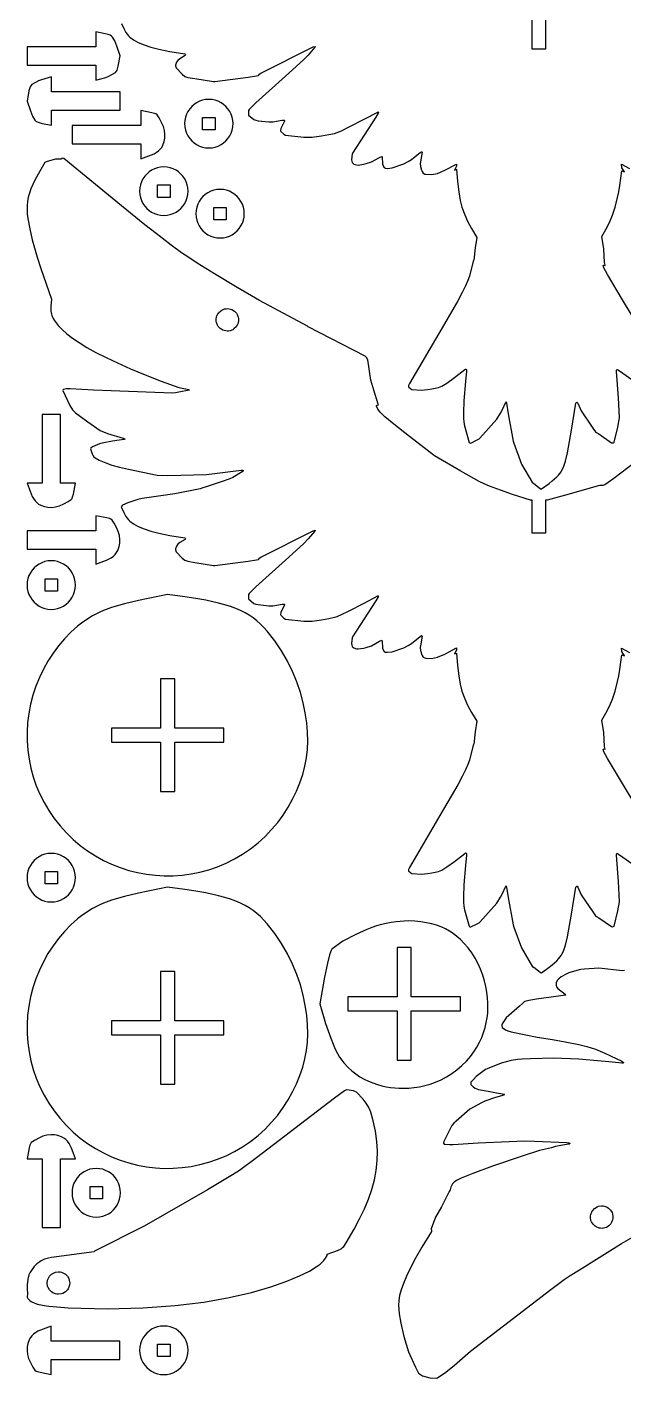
# Model space of a CAD drawing. Header units: millimetres. Extents: x 5 to 593, y 5 to 395.
# Drawn here: x 5 to 111.1, y 5.8 to 245.9 of the extents above; entities that cross this region are included whole.
import ezdxf

# ---------------------------------------------------------------- set-up
doc = ezdxf.new("R2010")
doc.units = ezdxf.units.MM
doc.layers.add('CUT', color=1, linetype='Continuous')

msp = doc.modelspace()

# ---------------------------------------------------------------- linework, layer by layer
at = {"layer": 'CUT'}
for points in [[(97.13, 247.77), (97.13, 241.89), (94.74, 241.89), (94.73, 247.77)], [(21.76, 246.47), (22.17, 245.57), (22.57, 244.88), (23.02, 244.29), (23.29, 244.03), (23.93, 243.55), (24.75, 243.11), (25.81, 242.67), (26.99, 242.27), (28.44, 241.9), (30.36, 241.51), (33.03, 241.06), (33.12, 241.01), (33.17, 240.89), (33.07, 240.77), (32.16, 240.22), (31.82, 239.93), (31.54, 239.61), (31.39, 239.09), (31.4, 238.96), (31.52, 238.59), (32.57, 237.48), (33.05, 237.09), (33.57, 236.91), (34.83, 236.69), (38.11, 236.17), (38.39, 236.17), (44.27, 236.93), (45.79, 237.16), (46.13, 237.25), (46.22, 237.3), (46.17, 237.39), (46.22, 237.45), (46.52, 237.64), (55.86, 242.31), (56.18, 242.42), (56.2, 242.36), (56.15, 242.26), (54.94, 240.88), (54.16, 240.06), (51.54, 237.66), (45.67, 232.37), (44.83, 231.56), (44.48, 231.19), (44.37, 231.02), (44.32, 230.7), (44.37, 230.21), (45.3, 229.41), (45.65, 229.29), (46.04, 229.21), (47.98, 228.99), (48.2, 228.99), (48.69, 229.01), (50.35, 229.28), (50.68, 229.29), (50.73, 229.23), (50.74, 229.12), (50.2, 228.08), (50.1, 227.8), (50.06, 227.42), (50.09, 227.31), (50.65, 226.82), (50.94, 226.63), (54.16, 226.29), (55.65, 226.29), (57.29, 226.52), (58.63, 226.75), (59.65, 226.96), (60.12, 227.11), (60.87, 227.43), (62.14, 228.03), (64.9, 229.46), (67.3, 230.75), (67.41, 230.79), (67.44, 230.71), (67.4, 230.57), (66.99, 229.86), (62.82, 223.46), (62.76, 223.29), (62.67, 222.27), (62.77, 221.78), (63.04, 221.51), (63.55, 221.34), (63.8, 221.33), (64.79, 221.47), (65.28, 221.57), (66.17, 221.89), (67.63, 222.68), (68.04, 222.86), (68.09, 222.78), (68.16, 221.49), (68.39, 220.93), (68.67, 220.77), (69.02, 220.73), (69.86, 220.81), (71.97, 221.55), (72.73, 221.94), (73.31, 222.31), (74.83, 223.54), (75.09, 223.7), (75.16, 223.65), (75.18, 223.59), (74.89, 221.89), (74.87, 221.58), (74.9, 221.05), (75.08, 220.43), (75.19, 220.18), (75.37, 219.89), (75.67, 219.73), (75.84, 219.7), (76.83, 219.64), (77.95, 219.85), (79.21, 220.41), (81.32, 221.5), (81.31, 221.12), (80.94, 220.43), (81.3, 220.59), (81.49, 218.38), (81.71, 216.57), (81.97, 215.04), (82.26, 213.85), (82.75, 212.45), (83.26, 211.33), (83.97, 210.02), (84.92, 208.47), (84.59, 206.6), (84.39, 204.41), (84.3, 204.41), (83.81, 202.32), (83.59, 201.59), (83.29, 200.78), (82.87, 199.83), (82.29, 198.66), (81.51, 197.2), (79.19, 193.12), (72.92, 182.48), (72.79, 182.13), (72.8, 181.92), (73.16, 181.55), (73.36, 181.43), (75.09, 181.32), (76.17, 181.42), (76.93, 181.54), (78.09, 181.78), (78.68, 182.03), (79.6, 182.58), (80.92, 183.55), (82.75, 184.96), (82.91, 185.07), (83.01, 185.06), (83.07, 184.88), (83.06, 184.67), (82.88, 182.83), (82.63, 179.43), (82.54, 177.28), (82.55, 176.33), (82.61, 175.6), (82.73, 174.97), (83.55, 172.03), (83.68, 171.95), (83.84, 171.92), (84.88, 172.41), (85.31, 172.68), (85.97, 173.35), (88.48, 176.15), (89.11, 177.2), (89.47, 177.88), (89.98, 179.05), (90.05, 179.16), (90.14, 179.22), (90.21, 179.01), (90.49, 177.14), (91.38, 172.28), (91.49, 171.88), (92.82, 168.19), (94.83, 164.85), (94.94, 164.79), (95, 164.81), (96.21, 163.81), (96.39, 163.76), (97.74, 164.75), (98.27, 165.18), (99.1, 165.91), (99.41, 166.24), (99.87, 166.82), (100.04, 167.1), (100.29, 167.63), (100.67, 168.71), (101.01, 170.16), (101.75, 174.21), (102.52, 179.01), (102.65, 179.16), (102.73, 179.14), (102.83, 179.02), (103.45, 177.62), (105.49, 174.59), (105.99, 173.92), (106.17, 173.77), (106.58, 173.54), (108.83, 171.98), (108.98, 171.96), (109.15, 171.98), (109.31, 172.08), (109.97, 174.77), (110.23, 176.38), (110.19, 177.63), (110.06, 179.98), (109.72, 184.66), (109.72, 184.81), (109.78, 185), (109.85, 185.01), (110.1, 184.88), (110.84, 184.31), (114.48, 181.79)], [(115.47, 170.38), (109.24, 165.62), (108.25, 164.9), (107.63, 164.48), (107.27, 164.38), (106.92, 164.35), (106.76, 164.4), (106.46, 164.33), (103, 163.3), (100.67, 162.65), (97.43, 161.77), (97.13, 161.77), (97.13, 155.89), (94.74, 155.89), (94.73, 161.77), (94.43, 161.77), (91.25, 162.77), (89.1, 163.52), (87.19, 164.23), (86.2, 164.66), (85.35, 165.07), (82.05, 166.92), (77.39, 169.66), (72.93, 173.08), (70.14, 175.27), (68.57, 176.6), (67.75, 177.4), (67.35, 177.92), (67.1, 178.48), (67.11, 178.6), (67.2, 178.68), (67.44, 178.69), (67.41, 178.84), (66.6, 181.32), (66.09, 183.08), (65.52, 186.7), (65.33, 187.11), (65.08, 187.38), (54.92, 192.58), (54.91, 192.65), (54.85, 192.7), (46.29, 197.24), (42.33, 199.56), (38.28, 202.01), (35.25, 203.88), (33.73, 204.87), (32.44, 205.74), (30.62, 207.07), (27.92, 209.14), (25.9, 210.72), (21.77, 214.06), (11.54, 222.49), (11.19, 222.57), (11.16, 222.53), (11.19, 222.43), (11, 222.39), (10.05, 222.36), (8.59, 221.96), (8.15, 221.75), (7.19, 220.13), (6.44, 218.73), (6.03, 217.88), (5.7, 217.09), (5.43, 216.33), (5.23, 215.59), (5.09, 214.87), (5.02, 214.14), (5, 213.4), (5.04, 212.62), (5.13, 211.8), (5.48, 209.98), (5.93, 208.05), (6.32, 206.62), (6.82, 204.94), (7.47, 202.93), (9.37, 197.49), (9.21, 196.23), (9.22, 195.38), (9.32, 194.85), (9.4, 194.59), (9.65, 194.04), (9.83, 193.75), (10.56, 192.79), (11.24, 192.08), (12.07, 191.34), (13.07, 190.57), (14.25, 189.77), (15.63, 188.92), (17.22, 188.04), (19.03, 187.12), (21.09, 186.15), (23.39, 185.13), (25.97, 184.06), (28.83, 182.94), (31.99, 181.77), (33.45, 181.5), (33.66, 181.44), (33.79, 181.35), (33.78, 181.32), (31.97, 180.94), (31.4, 180.84), (30.87, 180.81), (16.83, 181.29), (12.67, 181.54), (12.03, 181.54), (11.44, 181.42), (11.37, 181.28), (12.63, 178.6), (13.08, 177.85), (13.36, 177.55), (13.63, 177.31), (15.82, 175.68), (18.02, 174.16), (19.27, 173.61), (22.06, 172.78), (22.39, 172.64), (22.36, 172.58), (22.26, 172.55), (21.38, 172.41), (20.21, 172.27), (18.36, 171.9), (17.88, 171.77), (16.64, 171.27), (16.32, 171), (16.27, 170.88), (16.55, 170.03), (16.75, 169.62), (16.87, 169.47), (17.08, 169.29), (17.81, 168.89), (19, 168.38), (20.07, 168.01), (21.42, 167.64), (23.05, 167.26), (28.11, 166.19), (30.01, 166.18), (36.9, 166.35), (43.05, 167.09), (43.3, 167.1), (43.4, 167.02), (43.37, 166.93), (42.15, 166.16), (41.57, 165.82), (41.02, 165.56), (39.64, 165.06), (36.82, 164.12), (36.24, 163.96), (35.74, 163.78), (31.25, 162.9), (25.43, 162.04), (24.69, 161.86), (22.93, 161.32), (21.99, 160.87), (21.9, 160.81), (21.75, 160.57), (21.76, 160.47), (22.17, 159.57), (22.57, 158.88), (23.02, 158.29), (23.29, 158.03), (23.93, 157.55), (24.75, 157.11), (25.81, 156.67), (26.99, 156.27), (28.44, 155.9), (30.36, 155.51), (33.03, 155.06), (33.12, 155.01), (33.17, 154.89), (33.07, 154.77), (32.16, 154.22), (31.82, 153.93), (31.54, 153.61), (31.39, 153.09), (31.4, 152.96), (31.52, 152.59), (32.57, 151.48), (33.05, 151.09), (33.57, 150.91), (34.83, 150.69), (38.11, 150.17), (38.39, 150.17), (44.27, 150.93), (45.79, 151.16), (46.13, 151.25), (46.22, 151.3), (46.17, 151.39), (46.22, 151.45), (46.52, 151.64), (55.86, 156.31), (56.18, 156.42), (56.2, 156.36), (56.15, 156.26), (54.94, 154.88), (54.16, 154.06), (51.54, 151.66), (45.67, 146.37), (44.83, 145.56), (44.48, 145.19), (44.37, 145.02), (44.32, 144.7), (44.37, 144.21), (45.3, 143.41), (45.65, 143.29), (46.04, 143.21), (47.98, 142.99), (48.2, 142.99), (48.69, 143.01), (50.35, 143.28), (50.68, 143.29), (50.73, 143.23), (50.74, 143.12), (50.2, 142.08), (50.1, 141.8), (50.06, 141.42), (50.09, 141.31), (50.65, 140.82), (50.94, 140.63), (54.16, 140.29), (55.65, 140.29), (57.29, 140.52), (58.63, 140.75), (59.65, 140.96), (60.12, 141.11), (60.87, 141.43), (62.14, 142.03), (64.9, 143.46), (67.3, 144.75), (67.41, 144.79), (67.44, 144.71), (67.4, 144.57), (66.99, 143.86), (62.82, 137.46), (62.76, 137.29), (62.67, 136.27), (62.77, 135.78), (63.04, 135.51), (63.55, 135.34), (63.8, 135.33), (64.79, 135.47), (65.28, 135.57), (66.17, 135.89), (67.63, 136.68), (68.04, 136.86), (68.09, 136.78), (68.16, 135.49), (68.39, 134.93), (68.67, 134.77), (69.02, 134.73), (69.86, 134.81), (71.97, 135.55), (72.73, 135.94), (73.31, 136.31), (74.83, 137.54), (75.09, 137.7), (75.16, 137.65), (75.18, 137.59), (74.89, 135.89), (74.87, 135.58), (74.9, 135.05), (75.08, 134.43), (75.19, 134.18), (75.37, 133.89), (75.67, 133.73), (75.84, 133.7), (76.83, 133.64), (77.95, 133.85), (79.21, 134.41), (81.32, 135.5), (81.31, 135.12), (80.94, 134.43), (81.3, 134.59), (81.49, 132.38), (81.71, 130.57), (81.97, 129.04), (82.26, 127.85), (82.75, 126.45), (83.26, 125.33), (83.97, 124.02), (84.92, 122.47), (84.59, 120.6), (84.39, 118.41), (84.3, 118.41), (83.81, 116.32), (83.59, 115.59), (83.29, 114.78), (82.87, 113.83), (82.29, 112.66), (81.51, 111.2), (79.19, 107.12), (72.92, 96.48), (72.79, 96.13), (72.8, 95.92), (73.16, 95.55), (73.36, 95.43), (75.09, 95.32), (76.17, 95.42), (76.93, 95.54), (78.09, 95.78), (78.68, 96.03), (79.6, 96.58), (80.92, 97.55), (82.75, 98.96), (82.91, 99.07), (83.01, 99.06), (83.07, 98.88), (83.06, 98.67), (82.88, 96.83), (82.63, 93.43), (82.54, 91.28), (82.55, 90.33), (82.61, 89.6), (82.73, 88.97), (83.55, 86.03), (83.68, 85.95), (83.84, 85.92), (84.88, 86.41), (85.31, 86.68), (85.97, 87.35), (88.48, 90.15), (89.11, 91.2), (89.47, 91.88), (89.98, 93.05), (90.05, 93.16), (90.14, 93.22), (90.21, 93.01), (90.49, 91.14), (91.38, 86.28), (91.49, 85.88), (92.82, 82.19), (94.83, 78.85), (94.94, 78.79), (95, 78.81), (96.21, 77.81), (96.39, 77.76), (97.74, 78.75), (98.27, 79.18), (99.1, 79.91), (99.41, 80.24), (99.87, 80.82), (100.04, 81.1), (100.29, 81.63), (100.67, 82.71), (101.01, 84.16), (101.75, 88.21), (102.52, 93.01), (102.65, 93.16), (102.73, 93.14), (102.83, 93.02), (103.45, 91.62), (105.49, 88.59), (105.99, 87.92), (106.17, 87.77), (106.58, 87.54), (108.83, 85.98), (108.98, 85.96), (109.15, 85.98), (109.31, 86.08), (109.97, 88.77), (110.23, 90.38), (110.19, 91.63), (110.06, 93.98), (109.72, 98.66), (109.72, 98.81), (109.78, 99), (109.85, 99.01), (110.1, 98.88), (110.84, 98.31), (114.48, 95.79)], [(119.86, 182.38), (110.81, 197.39), (108.14, 201.88), (107.43, 203.17), (107.43, 203.32), (107.38, 203.51), (107.46, 203.47), (107.45, 203.54), (107.49, 203.56), (107.69, 203.49), (107.71, 203.54), (107.61, 203.98), (107.45, 206.45), (107.11, 208.65), (107.82, 209.89), (108.48, 211.13), (109.03, 212.41), (109.51, 213.84), (109.93, 215.56), (110.12, 216.56), (110.31, 217.67), (110.66, 220.31), (111.12, 220.09), (110.65, 220.85), (110.63, 221.48), (112.04, 220.71)], [(119.86, 96.38), (110.81, 111.39), (108.14, 115.88), (107.43, 117.17), (107.43, 117.32), (107.38, 117.51), (107.46, 117.47), (107.45, 117.54), (107.49, 117.56), (107.69, 117.49), (107.71, 117.54), (107.61, 117.98), (107.45, 120.45), (107.11, 122.65), (107.82, 123.89), (108.48, 125.13), (109.03, 126.41), (109.51, 127.84), (109.93, 129.56), (110.12, 130.56), (110.31, 131.67), (110.66, 134.31), (111.12, 134.09), (110.65, 134.85), (110.63, 135.48), (112.04, 134.71)], [(111.15, 78.18), (110.81, 78.15), (106.56, 78.6), (104.01, 78.44), (103.36, 78.38), (103.12, 78.28), (101.26, 77.76), (100.79, 77.54), (99.92, 77.07), (99.47, 76.71), (99.26, 76.44), (99.02, 76.03), (99, 75.52), (99.04, 75.28), (99.32, 74.97), (100.63, 73.98), (100.72, 73.88), (100.69, 73.78), (99.41, 73.63), (95.49, 73.08), (94.16, 72.87), (93.44, 72.7), (93.3, 72.62), (93.05, 72.33), (92.5, 71.87), (90.14, 69.74), (89.42, 68.69), (89.38, 68.59), (89.35, 68.34), (89.43, 68.07), (90.03, 67.65), (90.41, 67.46), (91.03, 67.29), (95.62, 66.31), (98.37, 65.89), (100.58, 65.48), (103.05, 65.01), (104.47, 64.68), (106, 64.2), (107.67, 63.51), (110.7, 62.06), (110.96, 61.85), (110.99, 61.78), (110.86, 61.72), (110.66, 61.71), (109.03, 61.9), (103.01, 62.4), (98.52, 62.59), (94.46, 62.51), (92.97, 62.45), (92.11, 62.38), (91.02, 62.18), (89.25, 61.7), (86.74, 60.71), (86.48, 60.57), (84.82, 59.34), (84.3, 58.8), (83.87, 58.31), (83.83, 58.2), (83.82, 57.93), (84.3, 57.43), (84.59, 57.24), (85.22, 57.04), (86.9, 56.71), (88.4, 56.42), (89.48, 56.29), (89.75, 56.19), (89.83, 56.16), (89.84, 56.12), (89.7, 56.05), (88.2, 55.6), (86.34, 54.96), (85.72, 54.65), (83.68, 53.55), (81.22, 51.42), (80.83, 51.04), (80.49, 50.65), (79.02, 47.8), (78.98, 47.48), (79.08, 47.33), (80.08, 47.26), (80.72, 47.25), (85.14, 47.55), (90.63, 47.82), (93.36, 47.91), (95.17, 47.87), (100.93, 47.61), (101.26, 47.56), (101.41, 47.47), (101.44, 47.41), (101.34, 47.34), (101.15, 47.29), (98.88, 46.88), (98.16, 46.66), (96.04, 46.2), (93.13, 45.23), (87.71, 43.39), (84.22, 42.13), (82.12, 41.28), (81.32, 40.87), (80.86, 40.55), (80.61, 40.26), (80.42, 39.92), (80.3, 39.66), (80.19, 39.23), (80.02, 38.88), (78.62, 36.2), (77.59, 34.34), (76.82, 32.26), (76.8, 32.15), (76.83, 32.07), (76.85, 31.81), (75.14, 28.99), (74.03, 27.04), (73.12, 25.34), (72.4, 23.86), (71.86, 22.58), (71.46, 21.45), (71.2, 20.45), (71.05, 19.55), (71, 18.72), (71.03, 17.92), (71.12, 17.14), (71.42, 15.52), (71.96, 13.15), (72.35, 11.75), (72.8, 10.42), (73.35, 9.08), (74.01, 7.67), (74.55, 6.62), (75.26, 6.15), (76.57, 5.8), (77.74, 5.76), (77.9, 5.81), (79.43, 6.79), (80.95, 8.03), (83.79, 10.51), (98.05, 21.48), (100.42, 23.27), (101.47, 24), (103.16, 24.96), (110.63, 29.68), (112.66, 30.84)]]:
    msp.add_lwpolyline(points, dxfattribs=at)
for points in [[(17.21, 239.07), (17.21, 236.4), (18.98, 236.91), (19.53, 237.11), (20.7, 237.79), (20.9, 238), (21.02, 238.2), (21.21, 238.88), (21.56, 240.75), (20.96, 242.45), (20.57, 243.39), (20.18, 244.07), (20.01, 244.25), (19.78, 244.4), (19.43, 244.54), (18.9, 244.67), (17.21, 245), (17.21, 242.33), (5, 242.33), (5, 239.07)], [(9.35, 234.33), (9.35, 237), (7.58, 236.49), (7.03, 236.29), (5.86, 235.61), (5.66, 235.4), (5.54, 235.2), (5.34, 234.52), (5, 232.65), (5.59, 230.95), (5.99, 230.01), (6.38, 229.33), (6.55, 229.15), (6.78, 229), (7.13, 228.86), (7.66, 228.73), (9.35, 228.4), (9.35, 231.07), (21.56, 231.07), (21.56, 234.33)], [(33.04, 228.09), (33.15, 227.53), (33.34, 227), (33.59, 226.5), (33.9, 226.04), (34.26, 225.63), (34.67, 225.26), (35.13, 224.95), (35.63, 224.7), (36.16, 224.51), (36.72, 224.4), (37.3, 224.36), (37.88, 224.4), (38.44, 224.51), (38.97, 224.7), (39.47, 224.95), (39.93, 225.26), (40.34, 225.63), (40.7, 226.04), (41.01, 226.5), (41.26, 227), (41.45, 227.53), (41.56, 228.09), (41.6, 228.68), (41.56, 229.27), (41.45, 229.83), (41.26, 230.36), (41.01, 230.86), (40.7, 231.32), (40.34, 231.73), (39.93, 232.1), (39.47, 232.41), (38.97, 232.66), (38.44, 232.85), (37.88, 232.96), (37.3, 233), (36.72, 232.96), (36.16, 232.85), (35.63, 232.66), (35.13, 232.41), (34.67, 232.1), (34.26, 231.73), (33.9, 231.32), (33.59, 230.86), (33.34, 230.36), (33.15, 229.83), (33.04, 229.27), (33, 228.68)], [(25.21, 225.07), (25.21, 222.4), (27.12, 223.12), (27.57, 223.32), (27.95, 223.53), (28.35, 223.83), (28.65, 224.12), (28.92, 224.46), (29.14, 224.85), (29.38, 225.53), (29.48, 226.12), (29.51, 226.79), (29.42, 227.47), (29.22, 228.17), (28.91, 228.91), (28.47, 229.69), (28.11, 230.24), (27.91, 230.4), (27.64, 230.5), (27.15, 230.63), (25.21, 231), (25.21, 228.33), (13, 228.33), (13, 225.07)], [(38.4, 229.78), (38.4, 227.58), (36.2, 227.58), (36.2, 229.78)], [(33.56, 217.27), (33.45, 217.83), (33.26, 218.36), (33.01, 218.86), (32.7, 219.32), (32.34, 219.73), (31.93, 220.1), (31.47, 220.41), (30.97, 220.66), (30.44, 220.85), (29.88, 220.96), (29.3, 221), (28.72, 220.96), (28.16, 220.85), (27.63, 220.66), (27.13, 220.41), (26.67, 220.1), (26.26, 219.73), (25.9, 219.32), (25.59, 218.86), (25.34, 218.36), (25.15, 217.83), (25.04, 217.27), (25, 216.68), (25.04, 216.09), (25.15, 215.53), (25.34, 215), (25.59, 214.5), (25.9, 214.04), (26.26, 213.63), (26.67, 213.26), (27.13, 212.95), (27.63, 212.7), (28.16, 212.51), (28.72, 212.4), (29.3, 212.36), (29.88, 212.4), (30.44, 212.51), (30.97, 212.7), (31.47, 212.95), (31.93, 213.26), (32.34, 213.63), (32.7, 214.04), (33.01, 214.5), (33.26, 215), (33.45, 215.53), (33.56, 216.09), (33.6, 216.68)], [(30.4, 217.78), (30.4, 215.58), (28.2, 215.58), (28.2, 217.78)], [(35.04, 212.09), (35.15, 211.53), (35.34, 211), (35.59, 210.5), (35.9, 210.04), (36.26, 209.63), (36.67, 209.26), (37.13, 208.95), (37.63, 208.7), (38.16, 208.51), (38.72, 208.4), (39.3, 208.36), (39.88, 208.4), (40.44, 208.51), (40.97, 208.7), (41.47, 208.95), (41.93, 209.26), (42.34, 209.63), (42.7, 210.04), (43.01, 210.5), (43.26, 211), (43.45, 211.53), (43.56, 212.09), (43.6, 212.68), (43.56, 213.27), (43.45, 213.83), (43.26, 214.36), (43.01, 214.86), (42.7, 215.32), (42.34, 215.73), (41.93, 216.1), (41.47, 216.41), (40.97, 216.66), (40.44, 216.85), (39.88, 216.96), (39.3, 217), (38.72, 216.96), (38.16, 216.85), (37.63, 216.66), (37.13, 216.41), (36.67, 216.1), (36.26, 215.73), (35.9, 215.32), (35.59, 214.86), (35.34, 214.36), (35.15, 213.83), (35.04, 213.27), (35, 212.68)], [(40.4, 213.78), (40.4, 211.58), (38.2, 211.58), (38.2, 213.78)], [(39.04, 195.07), (39.41, 195.43), (39.62, 195.56), (40.1, 195.75), (40.37, 195.8), (40.64, 195.81), (41.17, 195.73), (41.41, 195.64), (41.85, 195.37), (42.2, 195), (42.34, 194.78), (42.53, 194.3), (42.58, 194.04), (42.59, 193.77), (42.51, 193.24), (42.41, 192.99), (42.14, 192.55), (41.77, 192.2), (41.56, 192.06), (41.08, 191.87), (40.81, 191.83), (40.54, 191.81), (40.01, 191.9), (39.77, 191.99), (39.33, 192.26), (38.98, 192.63), (38.84, 192.85), (38.65, 193.33), (38.6, 193.59), (38.59, 193.86), (38.67, 194.39), (38.77, 194.64)], [(7.67, 164.79), (5, 164.79), (5.72, 162.88), (5.92, 162.43), (6.13, 162.05), (6.43, 161.65), (6.72, 161.35), (7.06, 161.08), (7.45, 160.86), (8.13, 160.62), (8.71, 160.52), (9.38, 160.49), (10.07, 160.58), (10.77, 160.78), (11.51, 161.09), (12.29, 161.53), (12.84, 161.89), (13, 162.09), (13.1, 162.36), (13.23, 162.85), (13.6, 164.79), (10.93, 164.79), (10.93, 177), (7.67, 177)], [(17.21, 153.07), (17.21, 150.4), (19.12, 151.12), (19.57, 151.32), (19.95, 151.53), (20.35, 151.83), (20.65, 152.12), (20.92, 152.46), (21.14, 152.85), (21.38, 153.53), (21.48, 154.12), (21.51, 154.79), (21.42, 155.47), (21.22, 156.17), (20.91, 156.91), (20.47, 157.69), (20.11, 158.24), (19.91, 158.4), (19.64, 158.5), (19.15, 158.63), (17.21, 159), (17.21, 156.33), (5, 156.33), (5, 153.07)], [(13.56, 147.27), (13.45, 147.83), (13.26, 148.36), (13.01, 148.86), (12.7, 149.32), (12.34, 149.73), (11.93, 150.1), (11.47, 150.41), (10.97, 150.66), (10.44, 150.85), (9.88, 150.96), (9.3, 151), (8.72, 150.96), (8.16, 150.85), (7.63, 150.66), (7.13, 150.41), (6.67, 150.1), (6.26, 149.73), (5.9, 149.32), (5.59, 148.86), (5.34, 148.36), (5.15, 147.83), (5.04, 147.27), (5, 146.68), (5.04, 146.09), (5.15, 145.53), (5.34, 145), (5.59, 144.5), (5.9, 144.04), (6.26, 143.63), (6.67, 143.26), (7.13, 142.95), (7.63, 142.7), (8.16, 142.51), (8.72, 142.4), (9.3, 142.36), (9.88, 142.4), (10.44, 142.51), (10.97, 142.7), (11.47, 142.95), (11.93, 143.26), (12.34, 143.63), (12.7, 144.04), (13.01, 144.5), (13.26, 145), (13.45, 145.53), (13.56, 146.09), (13.6, 146.68)], [(10.4, 147.78), (10.4, 145.58), (8.2, 145.58), (8.2, 147.78)], [(29.97, 145), (24.83, 143.95), (22.32, 143.35), (19.99, 142.68), (18.59, 142.16), (17.92, 141.87), (16.61, 141.19), (15.96, 140.8), (14.66, 139.88), (13.99, 139.35), (12.79, 138.28), (11.65, 137.12), (10.6, 135.88), (9.62, 134.56), (8.72, 133.18), (7.91, 131.73), (7.19, 130.24), (6.56, 128.69), (6.04, 127.11), (5.61, 125.49), (5.3, 123.85), (5.09, 122.18), (5, 120.57), (5.01, 118.95), (5.13, 117.33), (5.36, 115.73), (5.69, 114.14), (6.12, 112.57), (6.65, 111.02), (7.29, 109.51), (8.03, 108.04), (8.87, 106.61), (9.82, 105.22), (10.86, 103.89), (11.99, 102.63), (13.19, 101.47), (14.45, 100.4), (15.77, 99.42), (17.14, 98.53), (18.56, 97.75), (20.02, 97.06), (21.52, 96.46), (23.06, 95.97), (24.62, 95.58), (26.2, 95.29), (27.8, 95.1), (29.37, 95.02), (30.96, 95.03), (32.55, 95.15), (34.14, 95.36), (35.72, 95.68), (37.29, 96.1), (38.84, 96.63), (40.36, 97.26), (41.84, 98), (43.29, 98.84), (44.69, 99.79), (46.04, 100.86), (47.29, 101.99), (48.45, 103.21), (49.53, 104.48), (50.51, 105.81), (51.4, 107.19), (52.19, 108.61), (52.89, 110.06), (53.48, 111.53), (53.98, 113.01), (54.36, 114.49), (54.65, 115.96), (54.82, 117.43), (54.89, 118.93), (54.85, 120.53), (54.7, 122.22), (54.44, 123.97), (54.06, 125.77), (53.56, 127.61), (52.93, 129.47), (52.16, 131.33), (51.26, 133.17), (50.21, 134.99), (49.01, 136.76), (47.67, 138.46), (47.07, 139.13), (46.46, 139.75), (45.83, 140.32), (45.17, 140.84), (44.47, 141.31), (43.73, 141.75), (42.94, 142.15), (42.08, 142.52), (41.15, 142.86), (40.14, 143.17), (39.03, 143.47), (36.74, 143.97), (35, 144.28), (33.05, 144.58)], [(39.99, 118.75), (39.99, 121.25), (31.24, 121.25), (31.24, 130), (28.74, 130), (28.74, 121.25), (19.99, 121.25), (19.99, 118.75), (28.74, 118.75), (28.74, 110), (31.24, 110), (31.24, 118.75)], [(13.56, 95.27), (13.45, 95.83), (13.26, 96.36), (13.01, 96.86), (12.7, 97.32), (12.34, 97.73), (11.93, 98.1), (11.47, 98.41), (10.97, 98.66), (10.44, 98.85), (9.88, 98.96), (9.3, 99), (8.72, 98.96), (8.16, 98.85), (7.63, 98.66), (7.13, 98.41), (6.67, 98.1), (6.26, 97.73), (5.9, 97.32), (5.59, 96.86), (5.34, 96.36), (5.15, 95.83), (5.04, 95.27), (5, 94.68), (5.04, 94.09), (5.15, 93.53), (5.34, 93), (5.59, 92.5), (5.9, 92.04), (6.26, 91.63), (6.67, 91.26), (7.13, 90.95), (7.63, 90.7), (8.16, 90.51), (8.72, 90.4), (9.3, 90.36), (9.88, 90.4), (10.44, 90.51), (10.97, 90.7), (11.47, 90.95), (11.93, 91.26), (12.34, 91.63), (12.7, 92.04), (13.01, 92.5), (13.26, 93), (13.45, 93.53), (13.56, 94.09), (13.6, 94.68)], [(10.4, 95.78), (10.4, 93.58), (8.2, 93.58), (8.2, 95.78)], [(29.97, 93), (24.83, 91.95), (22.32, 91.35), (19.99, 90.68), (18.59, 90.16), (17.92, 89.87), (16.61, 89.19), (15.96, 88.8), (14.66, 87.88), (13.99, 87.35), (12.79, 86.28), (11.65, 85.12), (10.6, 83.88), (9.62, 82.56), (8.72, 81.18), (7.91, 79.73), (7.19, 78.24), (6.56, 76.69), (6.04, 75.11), (5.61, 73.49), (5.3, 71.85), (5.09, 70.18), (5, 68.57), (5.01, 66.95), (5.13, 65.33), (5.36, 63.73), (5.69, 62.14), (6.12, 60.57), (6.65, 59.02), (7.29, 57.51), (8.03, 56.04), (8.87, 54.61), (9.82, 53.22), (10.86, 51.89), (11.99, 50.63), (13.19, 49.47), (14.45, 48.4), (15.77, 47.42), (17.14, 46.53), (18.56, 45.75), (20.02, 45.06), (21.52, 44.46), (23.06, 43.97), (24.62, 43.58), (26.2, 43.29), (27.8, 43.1), (29.37, 43.02), (30.96, 43.03), (32.55, 43.15), (34.14, 43.36), (35.72, 43.68), (37.29, 44.1), (38.84, 44.63), (40.36, 45.26), (41.84, 46), (43.29, 46.84), (44.69, 47.79), (46.04, 48.86), (47.29, 49.99), (48.45, 51.21), (49.53, 52.48), (50.51, 53.81), (51.4, 55.19), (52.19, 56.61), (52.89, 58.06), (53.48, 59.53), (53.98, 61.01), (54.36, 62.49), (54.65, 63.96), (54.82, 65.43), (54.89, 66.93), (54.85, 68.53), (54.7, 70.22), (54.44, 71.97), (54.06, 73.77), (53.56, 75.61), (52.93, 77.47), (52.16, 79.33), (51.26, 81.17), (50.21, 82.99), (49.01, 84.76), (47.67, 86.46), (47.07, 87.13), (46.46, 87.75), (45.83, 88.32), (45.17, 88.84), (44.47, 89.31), (43.73, 89.75), (42.94, 90.15), (42.08, 90.52), (41.15, 90.86), (40.14, 91.17), (39.03, 91.47), (36.74, 91.97), (35, 92.28), (33.05, 92.58)], [(57, 72.25), (58.05, 68.78), (58.96, 66.15), (59.38, 65.1), (59.77, 64.21), (60.15, 63.45), (60.53, 62.8), (60.9, 62.24), (61.27, 61.76), (62.04, 60.94), (62.71, 60.33), (63.42, 59.79), (64.15, 59.31), (64.9, 58.88), (65.67, 58.51), (66.45, 58.19), (67.24, 57.92), (68.03, 57.7), (68.81, 57.53), (69.59, 57.4), (71.12, 57.26), (71.97, 57.25), (72.85, 57.28), (73.76, 57.37), (74.7, 57.52), (75.66, 57.73), (76.62, 58), (77.59, 58.35), (78.56, 58.77), (79.52, 59.27), (80.46, 59.85), (81.38, 60.52), (82.27, 61.28), (83.06, 62.07), (83.76, 62.88), (84.38, 63.71), (84.92, 64.57), (85.38, 65.43), (85.78, 66.3), (86.11, 67.18), (86.38, 68.05), (86.59, 68.92), (86.74, 69.78), (86.84, 70.62), (86.89, 71.44), (86.89, 72.38), (86.83, 73.35), (86.71, 74.34), (86.53, 75.35), (86.28, 76.36), (85.96, 77.38), (85.58, 78.39), (85.13, 79.39), (84.61, 80.36), (84.01, 81.3), (83.35, 82.2), (82.61, 83.06), (82, 83.67), (81.37, 84.23), (80.72, 84.73), (80.04, 85.18), (79.32, 85.58), (78.56, 85.92), (77.76, 86.22), (76.89, 86.47), (75.96, 86.67), (74.97, 86.82), (73.89, 86.93), (72.74, 87), (70.59, 86.83), (69.67, 86.71), (68.8, 86.55), (67.95, 86.35), (67.11, 86.1), (66.26, 85.81), (65.37, 85.46), (63.43, 84.56), (61.11, 83.38), (59.79, 82.47), (59.31, 82.1), (59.18, 81.96), (59.05, 81.75), (58.91, 81.43), (58.76, 80.98), (58.38, 79.49), (57.87, 77.02)], [(82, 71.01), (82, 73.51), (73.25, 73.51), (73.25, 82.26), (70.75, 82.26), (70.75, 73.51), (62, 73.51), (62, 71.01), (70.75, 71.01), (70.75, 62.26), (73.25, 62.26), (73.25, 71.01)], [(39.99, 66.75), (39.99, 69.25), (31.24, 69.25), (31.24, 78), (28.74, 78), (28.74, 69.25), (19.99, 69.25), (19.99, 66.75), (28.74, 66.75), (28.74, 58), (31.24, 58), (31.24, 66.75)], [(58.31, 27.78), (60.14, 28.43), (60.78, 28.73), (61.07, 28.94), (61.28, 29.14), (61.72, 29.8), (63.11, 32.23), (64.08, 34.07), (64.93, 35.84), (65.65, 37.57), (66.25, 39.27), (66.71, 40.96), (67.04, 42.64), (67.23, 44.33), (67.27, 46.05), (67.17, 47.8), (66.92, 49.61), (66.52, 51.48), (66.06, 53.02), (65.71, 53.85), (65.27, 54.6), (64.71, 55.34), (63.54, 56.56), (62.99, 56.81), (61.81, 57), (61.73, 56.99), (61.4, 56.78), (59.62, 55.48), (45.77, 44.9), (42.72, 42.65), (41.48, 41.85), (37.08, 39.23), (25.8, 32.72), (17, 28.3), (16.92, 28.18), (9.33, 27.18), (8.8, 27.06), (8.13, 26.85), (7.53, 26.59), (7.25, 26.43), (6.73, 26.05), (6.25, 25.57), (5.71, 24.81), (5.52, 24.46), (5.35, 24.07), (5.14, 23.32), (5.02, 22.29), (5, 21.87), (5.1, 20.54), (5.04, 20.28), (5.04, 20.15), (5.12, 19.9), (5.5, 19.53), (5.74, 19.35), (6.39, 19.04), (6.84, 18.89), (8.07, 18.64), (8.88, 18.52), (10.99, 18.33), (12.32, 18.25), (19.26, 18.07), (25.58, 18.21), (31.29, 18.63), (36.41, 19.26), (40.94, 20.06), (44.9, 20.98), (48.29, 21.96), (51.13, 22.96), (53.41, 23.91), (55.16, 24.77), (56.39, 25.49), (57.1, 26.01), (57.75, 26.67), (58.17, 27.25), (58.3, 27.56)], [(10.93, 44.7), (13.6, 44.7), (12.88, 46.62), (12.68, 47.06), (12.47, 47.44), (12.17, 47.84), (11.88, 48.15), (11.54, 48.41), (11.15, 48.63), (10.47, 48.87), (9.88, 48.98), (9.21, 49), (8.53, 48.91), (7.83, 48.72), (7.09, 48.4), (6.31, 47.96), (5.76, 47.61), (5.6, 47.4), (5.5, 47.13), (5.37, 46.64), (5, 44.7), (7.67, 44.7), (7.67, 32.49), (10.93, 32.49)], [(21.56, 39.27), (21.45, 39.83), (21.26, 40.36), (21.01, 40.86), (20.7, 41.32), (20.34, 41.73), (19.93, 42.1), (19.47, 42.41), (18.97, 42.66), (18.44, 42.85), (17.88, 42.96), (17.3, 43), (16.72, 42.96), (16.16, 42.85), (15.63, 42.66), (15.13, 42.41), (14.67, 42.1), (14.26, 41.73), (13.9, 41.32), (13.59, 40.86), (13.34, 40.36), (13.15, 39.83), (13.04, 39.27), (13, 38.68), (13.04, 38.09), (13.15, 37.53), (13.34, 37), (13.59, 36.5), (13.9, 36.04), (14.26, 35.63), (14.67, 35.26), (15.13, 34.95), (15.63, 34.7), (16.16, 34.51), (16.72, 34.4), (17.3, 34.36), (17.88, 34.4), (18.44, 34.51), (18.97, 34.7), (19.47, 34.95), (19.93, 35.26), (20.34, 35.63), (20.7, 36.04), (21.01, 36.5), (21.26, 37), (21.45, 37.53), (21.56, 38.09), (21.6, 38.68)], [(18.4, 39.78), (18.4, 37.58), (16.2, 37.58), (16.2, 39.78)], [(105.35, 35.32), (105.49, 35.53), (105.84, 35.9), (106.28, 36.17), (106.53, 36.27), (107.06, 36.35), (107.33, 36.34), (107.59, 36.29), (108.07, 36.1), (108.29, 35.96), (108.66, 35.61), (108.93, 35.17), (109.02, 34.93), (109.1, 34.4), (109.09, 34.13), (109.04, 33.86), (108.85, 33.38), (108.71, 33.17), (108.36, 32.8), (107.93, 32.53), (107.68, 32.43), (107.15, 32.35), (106.88, 32.36), (106.62, 32.41), (106.14, 32.6), (105.92, 32.74), (105.55, 33.09), (105.28, 33.53), (105.19, 33.77), (105.1, 34.3), (105.12, 34.57), (105.16, 34.84)], [(8.59, 22.64), (8.66, 23.17), (8.86, 23.65), (9, 23.86), (9.36, 24.22), (9.81, 24.48), (10.05, 24.57), (10.59, 24.64), (10.86, 24.62), (11.12, 24.57), (11.6, 24.36), (11.81, 24.22), (12.17, 23.86), (12.43, 23.42), (12.51, 23.17), (12.59, 22.64), (12.57, 22.37), (12.51, 22.1), (12.31, 21.63), (12.17, 21.41), (11.81, 21.05), (11.36, 20.79), (11.12, 20.71), (10.59, 20.64), (10.31, 20.65), (10.05, 20.71), (9.58, 20.91), (9.36, 21.05), (9, 21.41), (8.74, 21.86), (8.66, 22.1)], [(9.3, 12.33), (9.3, 15), (7.38, 14.28), (6.94, 14.08), (6.56, 13.87), (6.16, 13.57), (5.85, 13.28), (5.59, 12.94), (5.37, 12.55), (5.13, 11.87), (5.02, 11.29), (5, 10.62), (5.09, 9.93), (5.28, 9.23), (5.6, 8.49), (6.04, 7.71), (6.39, 7.16), (6.6, 7), (6.87, 6.9), (7.36, 6.77), (9.3, 6.4), (9.3, 9.07), (21.51, 9.07), (21.51, 12.33)], [(25.04, 10.09), (25.15, 9.53), (25.34, 9), (25.59, 8.5), (25.9, 8.04), (26.26, 7.63), (26.67, 7.26), (27.13, 6.95), (27.63, 6.7), (28.16, 6.51), (28.72, 6.4), (29.3, 6.36), (29.88, 6.4), (30.44, 6.51), (30.97, 6.7), (31.47, 6.95), (31.93, 7.26), (32.34, 7.63), (32.7, 8.04), (33.01, 8.5), (33.26, 9), (33.45, 9.53), (33.56, 10.09), (33.6, 10.68), (33.56, 11.27), (33.45, 11.83), (33.26, 12.36), (33.01, 12.86), (32.7, 13.32), (32.34, 13.73), (31.93, 14.1), (31.47, 14.41), (30.97, 14.66), (30.44, 14.85), (29.88, 14.96), (29.3, 15), (28.72, 14.96), (28.16, 14.85), (27.63, 14.66), (27.13, 14.41), (26.67, 14.1), (26.26, 13.73), (25.9, 13.32), (25.59, 12.86), (25.34, 12.36), (25.15, 11.83), (25.04, 11.27), (25, 10.68)], [(30.4, 11.78), (30.4, 9.58), (28.2, 9.58), (28.2, 11.78)]]:
    msp.add_lwpolyline(points, close=True, dxfattribs=at)

doc.saveas('drawing.dxf')
